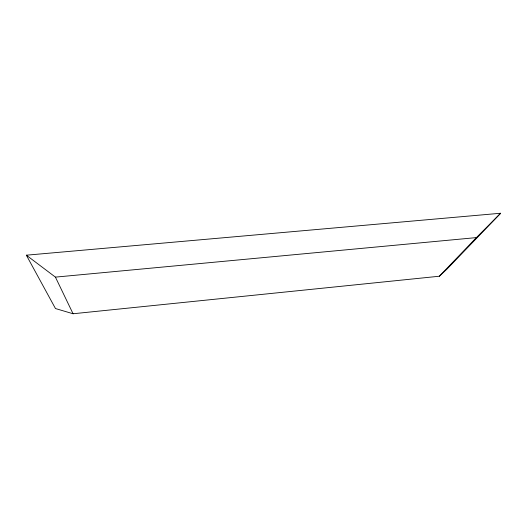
<?xml version="1.0" encoding="UTF-8"?>
<svg xmlns="http://www.w3.org/2000/svg" width="527" height="527" viewBox="0 0 527 527"><rect width="100%" height="100%" fill="white"/><g stroke="black" fill="none" stroke-linecap="round" stroke-linejoin="round"><path stroke-width="0.79" d="M439.386 276.227L476.408 237.598L500.65 213.244L26.35 255.193L55.467 308.545L73.062 313.756L439.386 276.227L447.021 269.04L500.65 213.244M26.35 255.193L55.427 277.123L476.408 237.598M55.427 277.123L73.062 313.756"/></g></svg>
